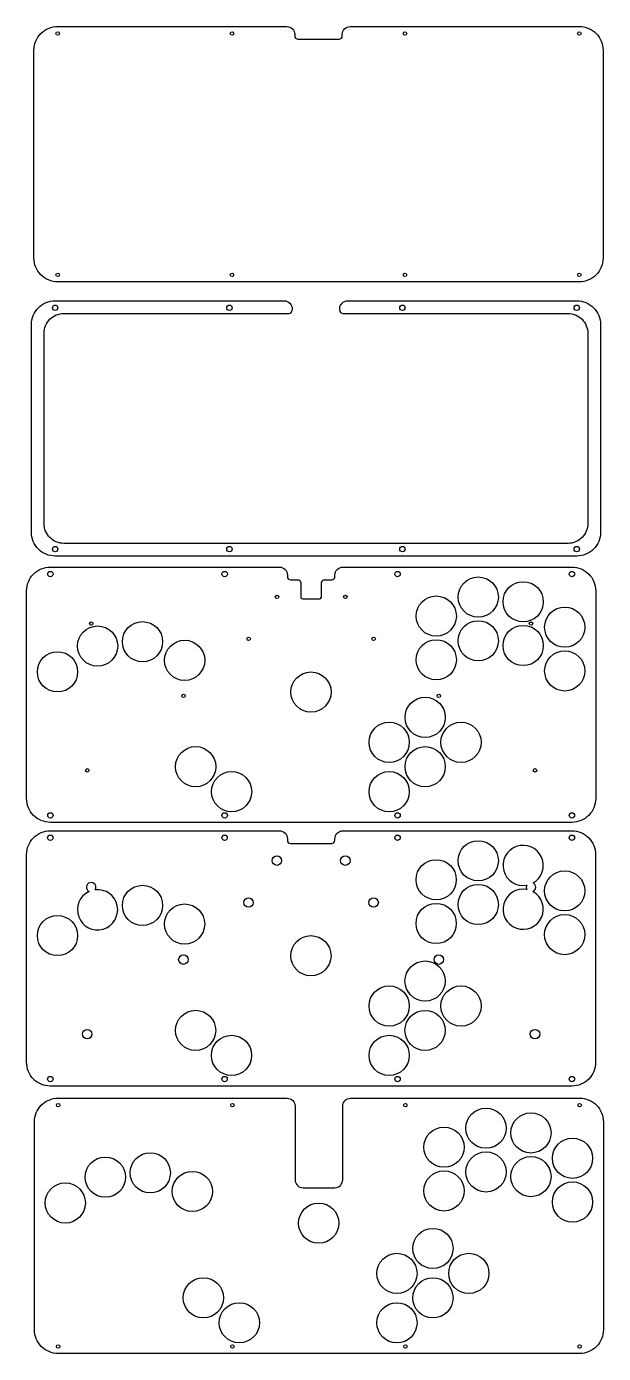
# Model space of a CAD drawing. Header units: inches. Extents: x -1 to 363, y 4 to 842.
import ezdxf

# ---------------------------------------------------------------- set-up
doc = ezdxf.new("R2010")
doc.units = ezdxf.units.IN
doc.header["$MEASUREMENT"] = 0

msp = doc.modelspace()

# ---------------------------------------------------------------- linework, layer by layer
for p, q in [((173.37, 481.03), (184.37, 481.03)), ((173.76, 108.96), (193.76, 108.96))]:
    msp.add_line(p, q)
for points in [[(198.51, 836.4), (198.51, 837.4, -0.414214), (203.51, 842.4), (348.08, 842.4, -0.414214), (363.08, 827.4), (363.08, 696.18, -0.414214), (348.08, 681.18), (18.95, 681.18, -0.414214), (3.95, 696.18), (3.95, 827.4, -0.414214), (18.95, 842.4), (163.51, 842.4, -0.414214), (168.51, 837.4), (168.51, 836.4, 0.414214), (170.51, 834.4), (196.51, 834.4, 0.414214)], [(193.84, 328.45), (193.84, 329.45, -0.414214), (198.84, 334.45), (343.4, 334.45, -0.414214), (358.4, 319.45), (358.4, 188.23, -0.414214), (343.4, 173.23), (14.27, 173.23, -0.414214), (-0.73, 188.23), (-0.73, 319.45, -0.414214), (14.27, 334.45), (158.84, 334.45, -0.414214), (163.84, 329.45), (163.84, 328.45, 0.414214), (165.84, 326.45), (191.84, 326.45, 0.414214)]]:
    msp.add_lwpolyline(points, format="xyb", close=True)
for points in [[(196.9, 663.17), (196.9, 664.17, -0.414214), (201.9, 669.17), (346.46, 669.17, -0.414214), (361.46, 654.17), (361.46, 522.95, -0.414214), (346.46, 507.95), (17.33, 507.95, -0.414214), (2.33, 522.95), (2.33, 654.17, -0.414214), (17.33, 669.17), (161.9, 669.17, -0.414214), (166.9, 664.17), (166.9, 663.17)], [(196.9, 663.17), (196.9, 663.17, 0.414214), (198.9, 661.17), (340.96, 661.17, -0.414214), (353.46, 648.67), (353.46, 528.45, -0.414214), (340.96, 515.95), (22.83, 515.95, -0.414214), (10.33, 528.45), (10.33, 648.67, -0.414214), (22.83, 661.17), (164.9, 661.17, 0.414214), (166.9, 663.17), (166.9, 663.17)], [(185.37, 482.03), (185.37, 491, -0.414214), (187.37, 493), (191.87, 493, 0.414214), (193.87, 495), (193.87, 496, -0.414214), (198.87, 501), (343.43, 501, -0.414214), (358.43, 486), (358.43, 354.78, -0.414214), (343.43, 339.78), (14.3, 339.78, -0.414214), (-0.7, 354.78), (-0.7, 486, -0.414214), (14.3, 501), (158.87, 501, -0.414214), (163.87, 496), (163.87, 495, 0.414214), (165.87, 493), (170.37, 493, -0.414214), (172.37, 491), (172.37, 482.03)], [(198.76, 113.96), (198.76, 160.56, -0.414214), (203.76, 165.56), (348.32, 165.56, -0.414214), (363.32, 150.56), (363.32, 19.34, -0.414214), (348.32, 4.34), (19.19, 4.34, -0.414214), (4.19, 19.34), (4.19, 150.56, -0.414214), (19.19, 165.56), (163.76, 165.56, -0.414214), (168.76, 160.56), (168.76, 113.96)]]:
    msp.add_lwpolyline(points, format="xyb")
for centre, radius in [((18.95, 838), 1.1), ((128.95, 838), 1.1), ((238.08, 838), 1.1), ((348.08, 838), 1.1), ((18.95, 685.57), 1.1), ((128.95, 685.57), 1.1), ((238.08, 685.57), 1.1), ((348.08, 685.57), 1.1), ((17.33, 664.78), 1.7), ((17.33, 664.78), 1.7), ((127.33, 664.78), 1.7), ((127.33, 664.78), 1.7), ((236.46, 664.78), 1.7), ((236.46, 664.78), 1.7), ((346.46, 664.78), 1.7), ((346.46, 664.78), 1.7), ((17.33, 512.34), 1.7), ((17.33, 512.34), 1.7), ((127.33, 512.34), 1.7), ((127.33, 512.34), 1.7), ((236.46, 512.34), 1.7), ((236.46, 512.34), 1.7), ((346.46, 512.34), 1.7), ((346.46, 512.34), 1.7), ((14.3, 496.61), 1.7), ((14.3, 496.61), 1.7), ((124.3, 496.61), 1.7), ((124.3, 496.61), 1.7), ((233.43, 496.61), 1.7), ((233.43, 496.61), 1.7), ((284.32, 482.05), 12.7), ((343.43, 496.61), 1.7), ((343.43, 496.61), 1.7), ((312.68, 479.08), 12.7), ((157.27, 482.16), 1.1), ((200.46, 482.16), 1.1), ((257.81, 470.06), 12.7), ((338.9, 463.04), 12.7), ((44.09, 451.13), 12.7), ((40.1, 465.32), 1.1), ((72.45, 453.86), 12.7), ((284.32, 454.44), 12.7), ((312.68, 451.47), 12.7), ((317.64, 465.32), 1.1), ((99.02, 442.09), 12.7), ((139.41, 455.69), 1.1), ((218.32, 455.69), 1.1), ((257.81, 442.45), 12.7), ((18.81, 434.83), 12.7), ((338.9, 435.43), 12.7), ((178.75, 422.08), 12.7), ((98.29, 419.64), 1.1), ((259.45, 419.64), 1.1), ((250.81, 406.09), 12.7), ((228.12, 390.32), 12.7), ((273.46, 390.32), 12.7), ((105.97, 374.93), 12.7), ((250.81, 374.91), 12.7), ((37.57, 372.6), 1.1), ((128.66, 359.16), 12.7), ((228.12, 359.14), 12.7), ((320.17, 372.6), 1.1), ((14.3, 344.18), 1.7), ((14.3, 344.18), 1.7), ((124.3, 344.18), 1.7), ((124.3, 344.18), 1.7), ((233.43, 344.18), 1.7), ((233.43, 344.18), 1.7), ((343.43, 344.18), 1.7), ((343.43, 344.18), 1.7), ((14.27, 330.06), 1.7), ((14.27, 330.06), 1.7), ((124.27, 330.06), 1.7), ((124.27, 330.06), 1.7), ((233.4, 330.06), 1.7), ((233.4, 330.06), 1.7), ((284.3, 315.5), 12.7), ((343.4, 330.06), 1.7), ((343.4, 330.06), 1.7), ((157.24, 315.61), 3), ((200.43, 315.61), 3), ((257.78, 303.51), 12.7), ((338.87, 296.49), 12.7), ((72.42, 287.31), 12.7), ((284.3, 287.89), 12.7), ((98.99, 275.54), 12.7), ((139.38, 289.14), 3), ((218.29, 289.14), 3), ((257.78, 275.9), 12.7), ((18.79, 268.28), 12.7), ((338.87, 268.88), 12.7), ((178.72, 255.53), 12.7), ((98.26, 253.09), 3), ((250.78, 239.54), 12.7), ((259.42, 253.09), 3), ((228.09, 223.77), 12.7), ((273.44, 223.77), 12.7), ((105.94, 208.38), 12.7), ((250.78, 208.35), 12.7), ((37.54, 206.05), 3), ((128.63, 192.61), 12.7), ((228.09, 192.58), 12.7), ((320.14, 206.05), 3), ((14.27, 177.63), 1.7), ((14.27, 177.63), 1.7), ((124.27, 177.63), 1.7), ((124.27, 177.63), 1.7), ((233.4, 177.63), 1.7), ((233.4, 177.63), 1.7), ((343.4, 177.63), 1.7), ((343.4, 177.63), 1.7), ((19.19, 161.17), 1.1), ((129.19, 161.17), 1.1), ((238.32, 161.17), 1.1), ((289.22, 146.61), 12.7), ((348.32, 161.17), 1.1), ((317.57, 143.64), 12.7), ((262.7, 134.61), 12.7), ((343.79, 127.6), 12.7), ((48.99, 115.69), 12.7), ((77.34, 118.41), 12.7), ((289.22, 119), 12.7), ((317.57, 116.03), 12.7), ((103.91, 106.65), 12.7), ((262.7, 107.01), 12.7), ((23.71, 99.38), 12.7), ((343.79, 99.99), 12.7), ((183.64, 86.63), 12.7), ((255.7, 70.65), 12.7), ((233.01, 54.88), 12.7), ((278.36, 54.88), 12.7), ((110.86, 39.49), 12.7), ((255.7, 39.46), 12.7), ((133.55, 23.72), 12.7), ((233.01, 23.69), 12.7), ((19.19, 8.73), 1.1), ((129.19, 8.73), 1.1), ((238.32, 8.73), 1.1), ((348.32, 8.73), 1.1)]:
    msp.add_circle(centre, radius)
for centre, radius, start, end in [((173.37, 482.03), 1, 180, 270), ((184.37, 482.03), 1, 270, 0), ((312.65, 312.53), 12.7, 299.51608, 280.12473), ((40.07, 298.77), 3, 328.32394, 243.13238), ((44.07, 284.58), 12.7, 114.92804, 96.52828), ((312.65, 284.92), 12.7, 79.63678, 60.98118), ((317.61, 298.77), 3, 155.29641, 206.98289), ((317.61, 298.77), 3, 293.63508, 64.34441), ((173.76, 113.96), 5, 180, 270), ((193.76, 113.96), 5, 270, 0)]:
    msp.add_arc(centre, radius, start, end)

doc.saveas('drawing.dxf')
